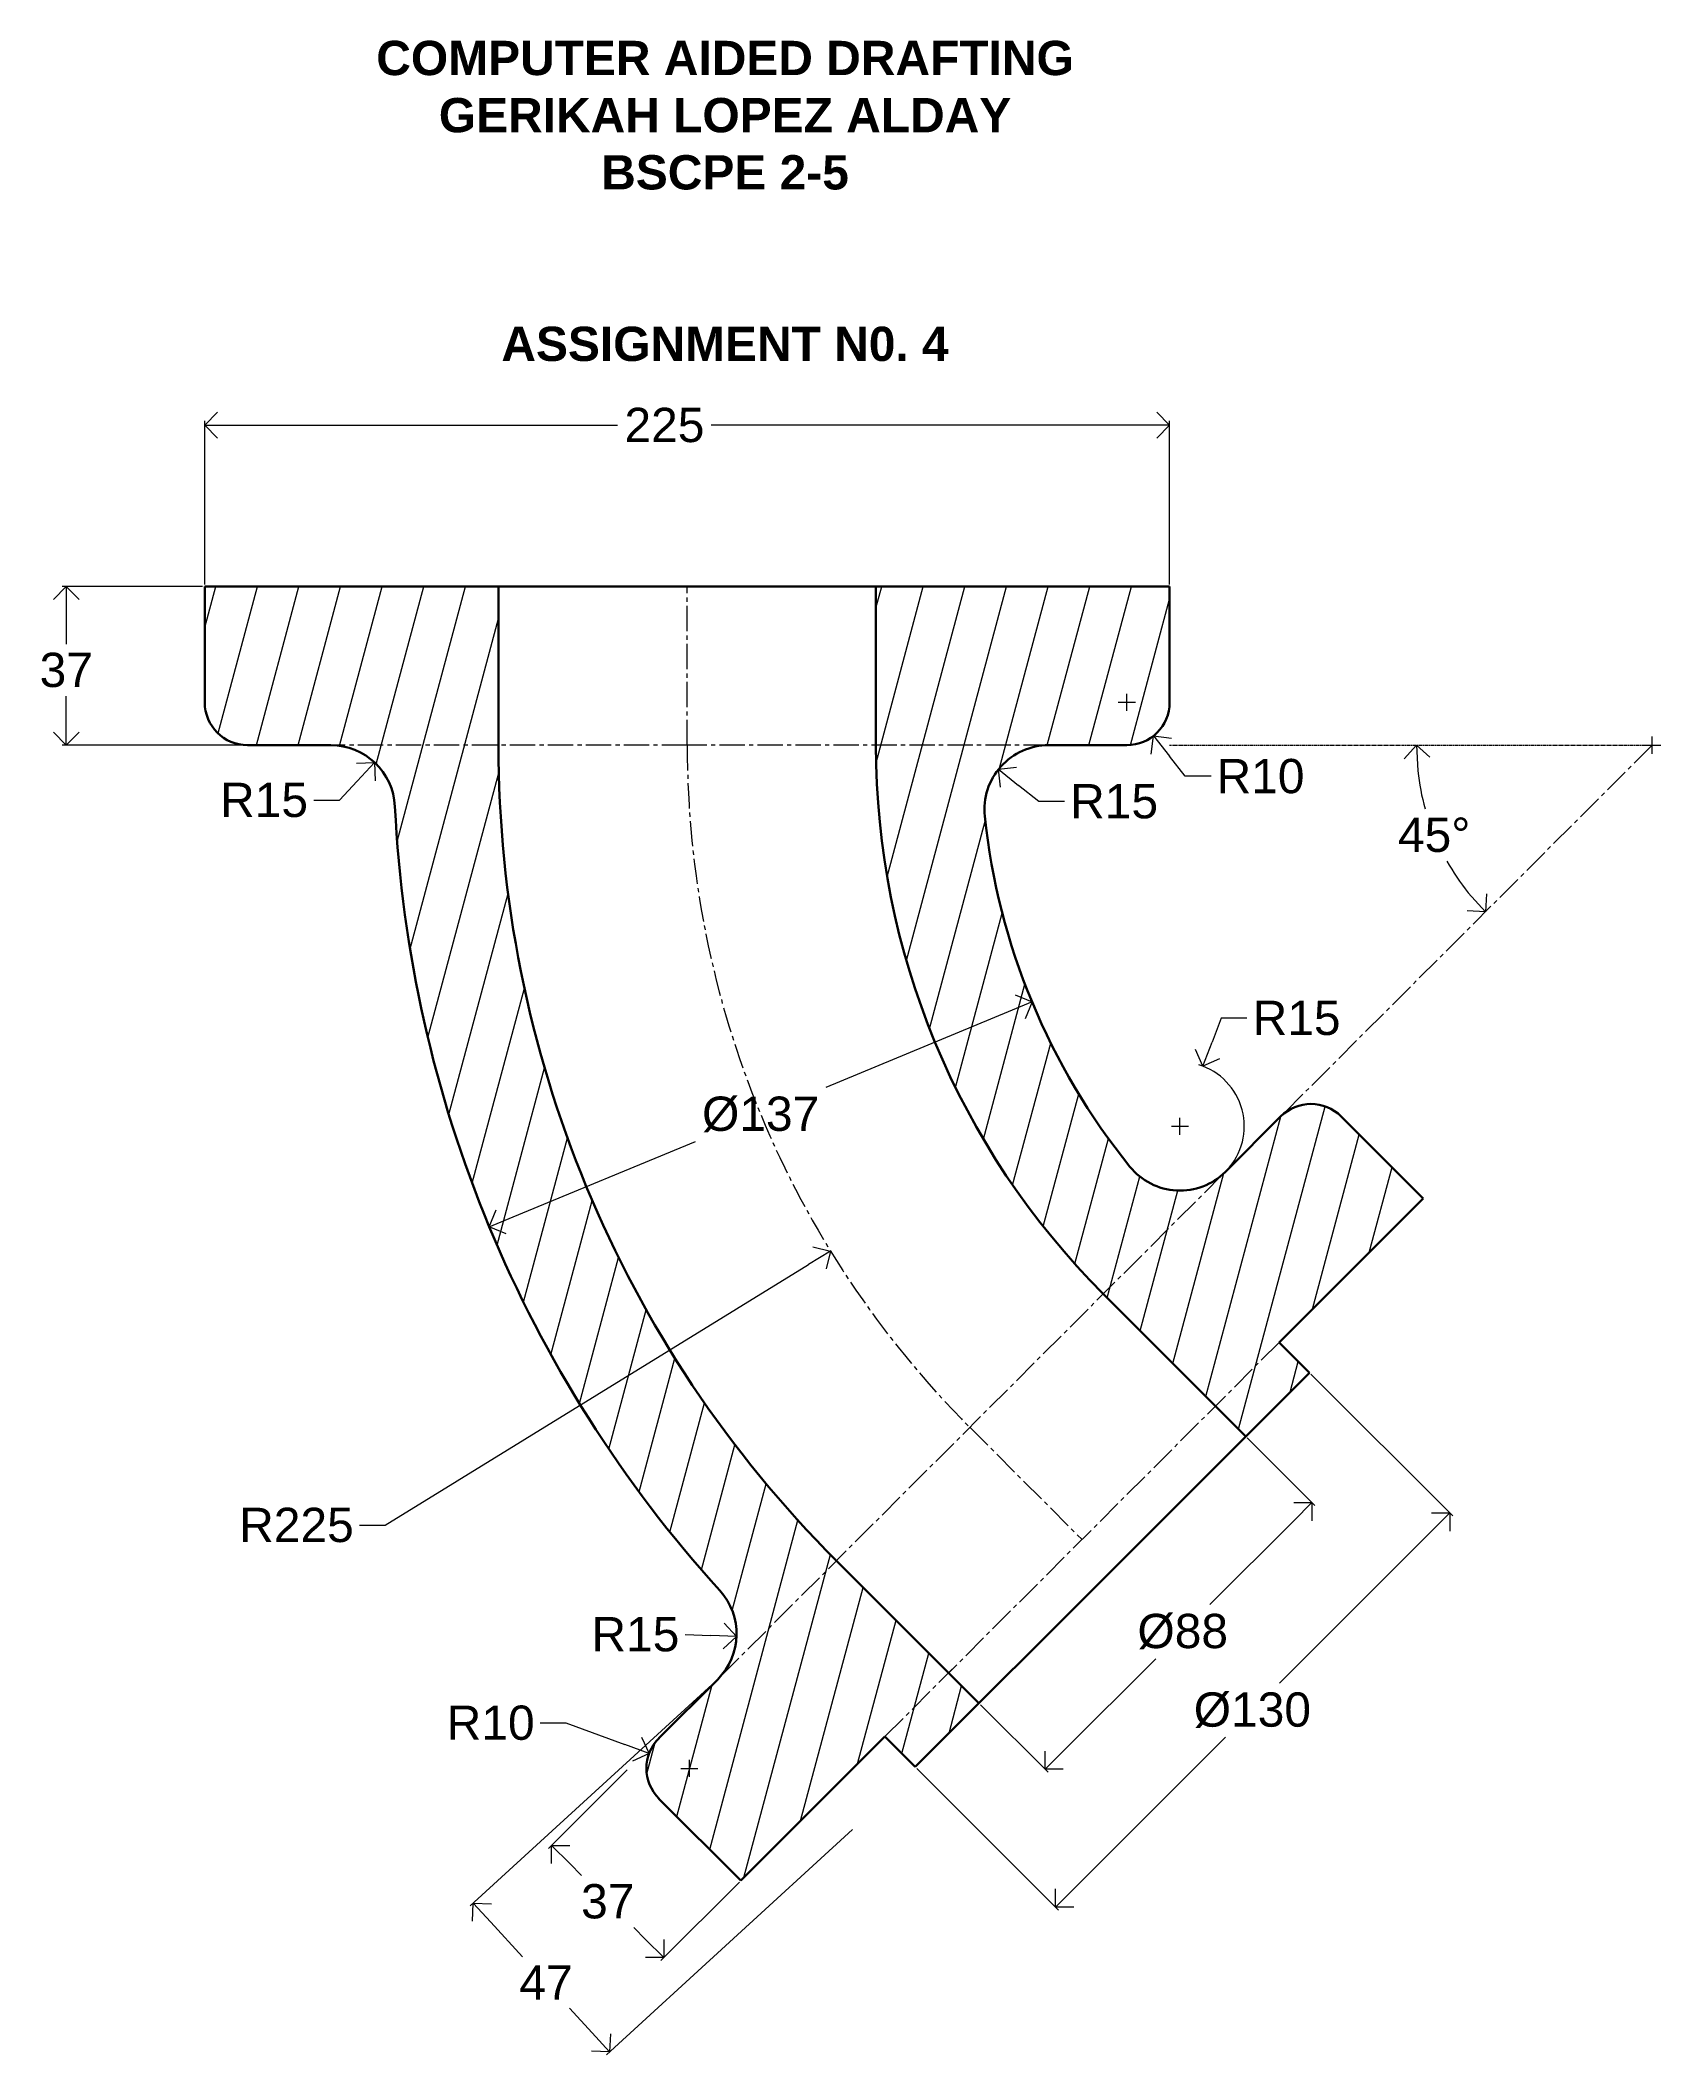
# Model space of a CAD drawing. Header units: inches. Extents: x 389 to 767, y 1805 to 2274.
import ezdxf

# ---------------------------------------------------------------- set-up
doc = ezdxf.new("R2010")
doc.units = ezdxf.units.IN
doc.header["$LTSCALE"] = 0.03937
doc.header["$MEASUREMENT"] = 0
doc.linetypes.add('CENTER2', pattern=[1.125, 0.75, -0.125, 0.125, -0.125])
for name, color, linetype, lineweight in [('dimension line', 100, 'Continuous', 13), ('guide lines', 170, 'CENTER2', 13), ('hatch', 7, 'Continuous', 13), ('object line', 7, 'Continuous', 30)]:
    doc.layers.add(name, color=color, linetype=linetype, lineweight=lineweight)
doc.layers.add('title', color=7, linetype='Continuous')
doc.styles.get("Standard").update_dxf_attribs({"font": 'arial.ttf'})
doc.dimstyles.new('ISO-25', dxfattribs={"dimscale": 20, "dimtxt": 0.4, "dimasz": 0.3, "dimexe": 0.049213, "dimexo": 0.024606, "dimgap": 0.1, "dimtad": 0, "dimtih": 1, "dimtoh": 1, "dimdec": 1, "dimdsep": 46, "dimtxsty": 'Standard', "dimblk": 'OPEN90', "dimcen": 0.1, "dimadec": 0, "dimazin": 0, "dimtfac": 1, "dimtdec": 1, "dimtofl": 0, "dimtmove": 0, "dimatfit": 3, "dimldrblk": 'OPEN90', "dimfxl": 0.03937, "dimlwd": 13, "dimlwe": 13, "dimarcsym": 0})

# ---------------------------------------------------------------- blocks, each defined once
blk = doc.blocks.new('_Open90')
at = {"color": 0, "linetype": 'ByBlock', "lineweight": -2}
for p, q in [((0, 0), (-1, 0)), ((-0.5, 0.5), (0, 0)), ((0, 0), (-0.5, -0.5))]:
    blk.add_line(p, q, dxfattribs=at)
blk = doc.blocks.new('*D16')
at = {"layer": 'Defpoints', "color": 0, "transparency": 16777216}
for p in [(652.14, 2184.63), (427.14, 2146.99), (652.14, 2146.99)]:
    blk.add_point(p, dxfattribs=at)
at = {"layer": 'dimension line', "color": 0, "linetype": 'Continuous', "lineweight": 13, "transparency": 16777216}
for p, q in [((427.14, 2147.48), (427.14, 2185.61)), ((652.14, 2147.48), (652.14, 2185.61)), ((433.14, 2184.63), (523.39, 2184.63)), ((646.14, 2184.63), (545.26, 2184.63))]:
    blk.add_line(p, q, dxfattribs=at)
at = {"layer": 'dimension line', "color": 0, "lineweight": 13, "transparency": 16777216, "xscale": 6, "yscale": 6, "zscale": 6, "rotation": 180}
blk.add_blockref('_Open90', (427.14, 2184.63), dxfattribs=at)
at = {"layer": 'dimension line', "color": 0, "lineweight": 13, "transparency": 16777216, "xscale": 6, "yscale": 6, "zscale": 6}
blk.add_blockref('_Open90', (652.14, 2184.63), dxfattribs=at)
at = {"layer": 'dimension line', "color": 0, "transparency": 16777216, "insert": (534.33, 2184.63), "char_height": 8, "attachment_point": 5}
blk.add_mtext('225', dxfattribs=at)
blk = doc.blocks.new('*D19')
at = {"layer": 'Defpoints', "color": 0, "transparency": 16777216}
for p in [(427.14, 2146.99), (394.85, 2109.99), (456.51, 2109.99)]:
    blk.add_point(p, dxfattribs=at)
at = {"layer": 'dimension line', "color": 0, "linetype": 'Continuous', "lineweight": 13, "transparency": 16777216}
for p, q in [((426.65, 2146.99), (393.87, 2146.99)), ((394.85, 2140.99), (394.85, 2133.58)), ((394.85, 2115.99), (394.85, 2121.41)), ((456.02, 2109.99), (393.87, 2109.99))]:
    blk.add_line(p, q, dxfattribs=at)
at = {"layer": 'dimension line', "color": 0, "lineweight": 13, "transparency": 16777216, "xscale": 6, "yscale": 6, "zscale": 6}
for p, rotation in [((394.85, 2146.99), 90), ((394.85, 2109.99), 270)]:
    blk.add_blockref('_Open90', p, dxfattribs=dict(at, rotation=rotation))
at = {"layer": 'dimension line', "color": 0, "transparency": 16777216, "insert": (394.85, 2127.5), "char_height": 8, "attachment_point": 5}
blk.add_mtext('37', dxfattribs=at)
blk = doc.blocks.new('*D20')
at = {"layer": 'Defpoints', "color": 0, "transparency": 16777216}
for p in [(620.06, 2050.1), (620.06, 2050.1), (493.48, 1997.67)]:
    blk.add_point(p, dxfattribs=at)
at = {"layer": 'dimension line', "color": 0, "linetype": 'Continuous', "lineweight": 13, "transparency": 16777216}
for p, q in [((619.87, 2050.55), (619.68, 2051.01)), ((614.51, 2047.8), (571.96, 2030.18)), ((499.03, 1999.97), (541.58, 2017.59)), ((493.67, 1997.22), (493.86, 1996.76))]:
    blk.add_line(p, q, dxfattribs=at)
at = {"layer": 'dimension line', "color": 0, "lineweight": 13, "transparency": 16777216, "xscale": 6, "yscale": 6, "zscale": 6}
for p, rotation in [((620.06, 2050.1), 22.50000000000006), ((493.48, 1997.67), 202.5000000000001)]:
    blk.add_blockref('_Open90', p, dxfattribs=dict(at, rotation=rotation))
at = {"layer": 'dimension line', "color": 0, "transparency": 16777216, "insert": (556.77, 2023.88), "char_height": 8, "attachment_point": 5}
blk.add_mtext('%%C137', dxfattribs=at)
blk = doc.blocks.new('*D21')
at = {"layer": 'Defpoints', "color": 0, "transparency": 16777216}
for p in [(669.89, 1948.77), (685.31, 1933.35), (607.66, 1886.54)]:
    blk.add_point(p, dxfattribs=at)
at = {"layer": 'dimension line', "color": 0, "linetype": 'Continuous', "lineweight": 13, "transparency": 16777216}
for p, q in [((670.24, 1948.42), (686.01, 1932.65)), ((681.07, 1929.1), (661.5, 1909.54)), ((627.33, 1875.36), (648.88, 1896.92)), ((608.01, 1886.19), (623.78, 1870.43))]:
    blk.add_line(p, q, dxfattribs=at)
at = {"layer": 'dimension line', "color": 0, "lineweight": 13, "transparency": 16777216, "xscale": 6, "yscale": 6, "zscale": 6}
for p, rotation in [((685.31, 1933.35), 44.9999999999999), ((623.08, 1871.12), 224.9999999999999)]:
    blk.add_blockref('_Open90', p, dxfattribs=dict(at, rotation=rotation))
at = {"layer": 'dimension line', "color": 0, "transparency": 16777216, "insert": (655.19, 1903.23), "char_height": 8, "attachment_point": 5}
blk.add_mtext('%%C88', dxfattribs=at)
blk = doc.blocks.new('*D22')
at = {"layer": 'Defpoints', "color": 0, "transparency": 16777216}
for p in [(684.74, 1963.62), (717.44, 1930.91), (592.82, 1871.69)]:
    blk.add_point(p, dxfattribs=at)
at = {"layer": 'dimension line', "color": 0, "linetype": 'Continuous', "lineweight": 13, "transparency": 16777216}
for p, q in [((685.09, 1963.27), (718.14, 1930.22)), ((713.2, 1926.67), (677.74, 1891.21)), ((629.76, 1843.23), (665.13, 1878.6)), ((593.16, 1871.34), (626.21, 1838.29))]:
    blk.add_line(p, q, dxfattribs=at)
at = {"layer": 'dimension line', "color": 0, "lineweight": 13, "transparency": 16777216, "xscale": 6, "yscale": 6, "zscale": 6}
for p, rotation in [((717.44, 1930.91), 44.99999999999975), ((625.52, 1838.99), 224.9999999999998)]:
    blk.add_blockref('_Open90', p, dxfattribs=dict(at, rotation=rotation))
at = {"layer": 'dimension line', "color": 0, "transparency": 16777216, "insert": (671.43, 1884.91), "char_height": 8, "attachment_point": 5}
blk.add_mtext('%%C130', dxfattribs=at)
blk = doc.blocks.new('*D24')
at = {"layer": 'Defpoints', "color": 0, "transparency": 16777216}
for p in [(525.99, 1871.34), (508.03, 1853.38), (552.16, 1845.18)]:
    blk.add_point(p, dxfattribs=at)
at = {"layer": 'dimension line', "color": 0, "linetype": 'Continuous', "lineweight": 13, "transparency": 16777216}
for p, q in [((525.65, 1870.99), (507.33, 1852.68)), ((512.27, 1849.13), (515.03, 1846.38)), ((551.81, 1844.83), (533.5, 1826.52)), ((529.95, 1831.46), (527.2, 1834.21))]:
    blk.add_line(p, q, dxfattribs=at)
at = {"layer": 'dimension line', "color": 0, "lineweight": 13, "transparency": 16777216, "xscale": 6, "yscale": 6, "zscale": 6}
for p, rotation in [((508.03, 1853.38), 135.0000000000002), ((534.19, 1827.21), 315.0000000000002)]:
    blk.add_blockref('_Open90', p, dxfattribs=dict(at, rotation=rotation))
at = {"layer": 'dimension line', "color": 0, "transparency": 16777216, "insert": (521.11, 1840.29), "char_height": 8, "attachment_point": 5}
blk.add_mtext('37', dxfattribs=at)
blk = doc.blocks.new('*D25')
at = {"layer": 'Defpoints', "color": 0, "transparency": 16777216}
for p in [(764.64, 2109.99), (573.05, 1992.01)]:
    blk.add_point(p, dxfattribs=at)
at = {"layer": 'dimension line', "color": 0, "lineweight": 13, "transparency": 16777216}
for p, q in [((762.64, 2109.99), (766.64, 2109.99)), ((764.64, 2107.99), (764.64, 2111.99))]:
    blk.add_line(p, q, dxfattribs=at)
at = {"layer": 'dimension line', "color": 0, "linetype": 'Continuous', "lineweight": 13, "transparency": 16777216}
for p, q in [((469.23, 1928.07), (567.94, 1988.86)), ((463.23, 1928.07), (469.23, 1928.07))]:
    blk.add_line(p, q, dxfattribs=at)
at = {"layer": 'dimension line', "color": 0, "lineweight": 13, "transparency": 16777216, "xscale": 6, "yscale": 6, "zscale": 6, "rotation": 31.62437341955038}
blk.add_blockref('_Open90', (573.05, 1992.01), dxfattribs=at)
at = {"layer": 'dimension line', "color": 0, "transparency": 16777216, "insert": (448.53, 1928.07), "char_height": 8, "attachment_point": 5}
blk.add_mtext('R225', dxfattribs=at)
blk = doc.blocks.new('*D26')
at = {"layer": 'Defpoints', "color": 0, "transparency": 16777216}
for p in [(536.15, 1902.71), (551.14, 1902.08)]:
    blk.add_point(p, dxfattribs=at)
at = {"layer": 'dimension line', "color": 0, "linetype": 'Continuous', "lineweight": 13, "transparency": 16777216}
blk.add_line((539.15, 1902.58), (545.14, 1902.33), dxfattribs=at)
at = {"layer": 'dimension line', "color": 0, "lineweight": 13, "transparency": 16777216, "xscale": 6, "yscale": 6, "zscale": 6, "rotation": 357.5780526623965}
blk.add_blockref('_Open90', (551.14, 1902.08), dxfattribs=at)
at = {"layer": 'dimension line', "color": 0, "transparency": 16777216, "insert": (527.56, 1902.58), "char_height": 8, "attachment_point": 5}
blk.add_mtext('R15', dxfattribs=at)
blk = doc.blocks.new('*D27')
at = {"layer": 'Defpoints', "color": 0, "transparency": 16777216}
for p in [(530.75, 1874.8), (540.14, 1871.34)]:
    blk.add_point(p, dxfattribs=at)
at = {"layer": 'dimension line', "color": 0, "linetype": 'Continuous', "lineweight": 13, "transparency": 16777216}
for p, q in [((505.36, 1881.94), (511.36, 1881.94)), ((511.36, 1881.94), (525.12, 1876.87))]:
    blk.add_line(p, q, dxfattribs=at)
at = {"layer": 'dimension line', "color": 0, "lineweight": 13, "transparency": 16777216}
for p, q in [((538.14, 1871.34), (542.14, 1871.34)), ((540.14, 1869.34), (540.14, 1873.34))]:
    blk.add_line(p, q, dxfattribs=at)
at = {"layer": 'dimension line', "color": 0, "lineweight": 13, "transparency": 16777216, "xscale": 6, "yscale": 6, "zscale": 6, "rotation": 339.7672275967095}
blk.add_blockref('_Open90', (530.75, 1874.8), dxfattribs=at)
at = {"layer": 'dimension line', "color": 0, "transparency": 16777216, "insert": (493.82, 1881.94), "char_height": 8, "attachment_point": 5}
blk.add_mtext('R10', dxfattribs=at)
blk = doc.blocks.new('*D28')
at = {"layer": 'Defpoints', "color": 0, "transparency": 16777216}
for p in [(466.74, 2105.95), (456.51, 2094.99)]:
    blk.add_point(p, dxfattribs=at)
at = {"layer": 'dimension line', "color": 0, "linetype": 'Continuous', "lineweight": 13, "transparency": 16777216}
for p, q in [((458.55, 2097.18), (462.65, 2101.57)), ((452.55, 2097.18), (458.55, 2097.18))]:
    blk.add_line(p, q, dxfattribs=at)
at = {"layer": 'dimension line', "color": 0, "lineweight": 13, "transparency": 16777216, "xscale": 6, "yscale": 6, "zscale": 6, "rotation": 46.96669057251131}
blk.add_blockref('_Open90', (466.74, 2105.95), dxfattribs=at)
at = {"layer": 'dimension line', "color": 0, "transparency": 16777216, "insert": (440.97, 2097.18), "char_height": 8, "attachment_point": 5}
blk.add_mtext('R15', dxfattribs=at)
blk = doc.blocks.new('*D29')
at = {"layer": 'Defpoints', "color": 0, "transparency": 16777216}
for p in [(642.14, 2119.99), (648.35, 2112.14)]:
    blk.add_point(p, dxfattribs=at)
at = {"layer": 'dimension line', "color": 0, "lineweight": 13, "transparency": 16777216}
for p, q in [((640.14, 2119.99), (644.14, 2119.99)), ((642.14, 2117.99), (642.14, 2121.99))]:
    blk.add_line(p, q, dxfattribs=at)
at = {"layer": 'dimension line', "color": 0, "linetype": 'Continuous', "lineweight": 13, "transparency": 16777216}
for p, q in [((655.79, 2102.73), (652.07, 2107.44)), ((661.79, 2102.73), (655.79, 2102.73))]:
    blk.add_line(p, q, dxfattribs=at)
at = {"layer": 'dimension line', "color": 0, "lineweight": 13, "transparency": 16777216, "xscale": 6, "yscale": 6, "zscale": 6, "rotation": 128.3399491421259}
blk.add_blockref('_Open90', (648.35, 2112.14), dxfattribs=at)
at = {"layer": 'dimension line', "color": 0, "transparency": 16777216, "insert": (673.33, 2102.73), "char_height": 8, "attachment_point": 5}
blk.add_mtext('R10', dxfattribs=at)
blk = doc.blocks.new('*D30')
at = {"layer": 'Defpoints', "color": 0, "transparency": 16777216}
for p in [(612.24, 2104.38), (623.94, 2094.99)]:
    blk.add_point(p, dxfattribs=at)
at = {"layer": 'dimension line', "color": 0, "linetype": 'Continuous', "lineweight": 13, "transparency": 16777216}
for p, q in [((621.6, 2096.87), (616.92, 2100.62)), ((627.6, 2096.87), (621.6, 2096.87))]:
    blk.add_line(p, q, dxfattribs=at)
at = {"layer": 'dimension line', "color": 0, "lineweight": 13, "transparency": 16777216, "xscale": 6, "yscale": 6, "zscale": 6, "rotation": 141.2512232008475}
blk.add_blockref('_Open90', (612.24, 2104.38), dxfattribs=at)
at = {"layer": 'dimension line', "color": 0, "transparency": 16777216, "insert": (639.19, 2096.87), "char_height": 8, "attachment_point": 5}
blk.add_mtext('R15', dxfattribs=at)
blk = doc.blocks.new('*D31')
at = {"layer": 'Defpoints', "color": 0, "transparency": 16777216}
for p in [(659.88, 2035.12), (654.54, 2021.1)]:
    blk.add_point(p, dxfattribs=at)
at = {"layer": 'dimension line', "color": 0, "linetype": 'Continuous', "lineweight": 13, "transparency": 16777216}
for p, q in [((664.15, 2046.34), (662.02, 2040.73)), ((670.15, 2046.34), (664.15, 2046.34))]:
    blk.add_line(p, q, dxfattribs=at)
at = {"layer": 'dimension line', "color": 0, "lineweight": 13, "transparency": 16777216}
for p, q in [((652.54, 2021.1), (656.54, 2021.1)), ((654.54, 2019.1), (654.54, 2023.1))]:
    blk.add_line(p, q, dxfattribs=at)
at = {"layer": 'dimension line', "color": 0, "linetype": 'Continuous', "lineweight": 13, "transparency": 16777216}
blk.add_arc((654.54, 2021.1), 15, 316.8798, 72.9136, dxfattribs=at)
at = {"layer": 'dimension line', "color": 0, "lineweight": 13, "transparency": 16777216, "xscale": 6, "yscale": 6, "zscale": 6, "rotation": 249.1540071079783}
blk.add_blockref('_Open90', (659.88, 2035.12), dxfattribs=at)
at = {"layer": 'dimension line', "color": 0, "transparency": 16777216, "insert": (681.74, 2046.34), "char_height": 8, "attachment_point": 5}
blk.add_mtext('R15', dxfattribs=at)
blk = doc.blocks.new('*D32')
at = {"layer": 'Defpoints', "color": 0, "transparency": 16777216}
for p in [(546.76, 1892.1), (578.53, 1857.41), (521.53, 1805.22)]:
    blk.add_point(p, dxfattribs=at)
at = {"layer": 'dimension line', "color": 0, "linetype": 'Continuous', "lineweight": 13, "transparency": 16777216}
for p, q in [((546.4, 1891.77), (489.04, 1839.25)), ((578.17, 1857.07), (520.81, 1804.55)), ((493.82, 1835.49), (501.22, 1827.4)), ((517.48, 1809.64), (512.21, 1815.4))]:
    blk.add_line(p, q, dxfattribs=at)
at = {"layer": 'dimension line', "color": 0, "lineweight": 13, "transparency": 16777216, "xscale": 6, "yscale": 6, "zscale": 6}
for p, rotation in [((489.76, 1839.91), 132.4804120991274), ((521.53, 1805.22), 312.4804120991274)]:
    blk.add_blockref('_Open90', p, dxfattribs=dict(at, rotation=rotation))
at = {"layer": 'dimension line', "color": 0, "transparency": 16777216, "insert": (506.71, 1821.4), "char_height": 8, "attachment_point": 5}
blk.add_mtext('47', dxfattribs=at)
blk = doc.blocks.new('*D33')
at = {"layer": 'Defpoints', "color": 0, "transparency": 16777216}
for p in [(652.14, 2109.99), (764.64, 2109.99), (764.64, 2109.99), (717.03, 2082.5), (546.76, 1892.1)]:
    blk.add_point(p, dxfattribs=at)
at = {"layer": 'dimension line', "color": 0, "linetype": 'Continuous', "lineweight": 13, "transparency": 16777216}
for start, end in [(186.2567, 195.7041), (209.4355, 218.7433)]:
    blk.add_arc((764.64, 2109.99), 54.97, start, end, dxfattribs=at)
at = {"layer": 'dimension line', "color": 0, "lineweight": 13, "transparency": 16777216, "xscale": 6, "yscale": 6, "zscale": 6}
for p, rotation in [((709.67, 2109.99), 93.12834624922702), ((725.77, 2071.12), 311.871653750773)]:
    blk.add_blockref('_Open90', p, dxfattribs=dict(at, rotation=rotation))
at = {"layer": 'dimension line', "color": 0, "transparency": 16777216, "insert": (713.82, 2089.04), "char_height": 8, "attachment_point": 5}
blk.add_mtext('45°', dxfattribs=at)

msp = doc.modelspace()

# ---------------------------------------------------------------- hatches: boundary and pattern name
at = {"layer": 'hatch'}
h = msp.add_hatch(dxfattribs=at)
h.set_pattern_fill('ANSI31', color=256, scale=75, angle=30)
h.paths.add_polyline_path([(495.64, 2146.99), (427.14, 2146.99), (427.14, 2119.99, 0.414214), (437.14, 2109.99), (456.51, 2109.99, -0.400037), (471.49, 2095.72, 0.173746), (547.26, 1912.79, -0.400037), (546.76, 1892.1), (533.06, 1878.41, 0.414214), (533.06, 1864.27), (552.16, 1845.18), (585.74, 1878.76), (592.82, 1871.69), (607.66, 1886.54), (574.43, 1919.78, -0.198912), (495.64, 2109.99)])
h.paths.add_polyline_path([(652.14, 2146.99), (583.64, 2146.99), (583.64, 2109.99, 0.198912), (636.66, 1982), (669.89, 1948.77), (684.74, 1963.62), (677.67, 1970.69), (711.26, 2004.28), (692.16, 2023.37, 0.414214), (678.02, 2023.37), (665.15, 2010.5, -0.445674), (642.87, 2011.68, -0.144234), (609.02, 2093.4, -0.445674), (623.94, 2109.99), (642.14, 2109.99, 0.414214), (652.14, 2119.99)])

# ---------------------------------------------------------------- linework, layer by layer
at = {"layer": 'guide lines', "ltscale": 200}
for p, q in [((539.64, 2109.99), (539.64, 2146.99)), ((539.64, 2109.99), (456.51, 2109.99)), ((623.94, 2109.99), (539.64, 2109.99)), ((764.64, 2109.99), (546.76, 1892.1)), ((677.67, 1970.69), (585.74, 1878.76)), ((677.67, 1970.69), (600.59, 1893.61)), ((605.54, 1950.89), (631.71, 1924.73))]:
    msp.add_line(p, q, dxfattribs=at)
at = {"layer": 'guide lines', "color": 61, "true_color": 0xe5e878}
msp.add_line((652.14, 2109.99), (764.64, 2109.99), dxfattribs=at)
at = {"layer": 'guide lines', "ltscale": 200}
msp.add_arc((764.64, 2109.99), 225, 180, 225, dxfattribs=at)
at = {"layer": 'object line'}
for p, q in [((652.14, 2146.99), (427.14, 2146.99)), ((427.14, 2146.99), (427.14, 2119.99)), ((495.64, 2109.99), (495.64, 2146.99)), ((583.64, 2109.99), (583.64, 2146.99)), ((652.14, 2146.99), (652.14, 2119.99)), ((437.14, 2109.99), (456.51, 2109.99)), ((642.14, 2109.99), (623.94, 2109.99)), ((678.02, 2023.37), (665.15, 2010.5)), ((711.26, 2004.28), (692.16, 2023.37)), ((711.26, 2004.28), (677.67, 1970.69)), ((636.66, 1982), (669.89, 1948.77)), ((677.67, 1970.69), (684.74, 1963.62)), ((684.74, 1963.62), (638.78, 1917.65)), ((574.43, 1919.78), (607.66, 1886.54)), ((638.78, 1917.65), (592.82, 1871.69)), ((533.06, 1878.41), (546.76, 1892.1)), ((585.74, 1878.76), (552.16, 1845.18)), ((585.74, 1878.76), (592.82, 1871.69)), ((552.16, 1845.18), (533.06, 1864.27))]:
    msp.add_line(p, q, dxfattribs=at)
for centre, radius, start, end in [((437.14, 2119.99), 10, 180, 270), ((642.14, 2119.99), 10, 270, 0), ((456.51, 2094.99), 15, 2.787, 90), ((764.64, 2109.99), 269, 180, 225), ((764.64, 2109.99), 181, 180, 225), ((623.94, 2094.99), 15, 90, 186.0852), ((764.64, 2109.99), 293.5, 182.787, 222.213), ((764.64, 2109.99), 156.5, 186.0852, 218.9148), ((685.09, 2016.3), 10, 45, 135), ((654.54, 2021.1), 15, 218.9148, 315), ((536.15, 1902.71), 15, 315, 42.213), ((540.14, 1871.34), 10, 135, 225)]:
    msp.add_arc(centre, radius, start, end, dxfattribs=at)

# ---------------------------------------------------------------- texts
at = {"layer": 'title', "insert": (442.01, 2274.28), "char_height": 8, "attachment_point": 1}
msp.add_mtext_dynamic_manual_height_columns('\\pxqc;{\\fArial|b1|i0|c0|p34;COMPUTER AIDED DRAFTING\\PGERIKAH LOPEZ ALDAY\\PBSCPE 2-5\\P\\P\\PASSIGNMENT N0. 4}', width=212.9111, gutter_width=0, heights=[79.44], dxfattribs=at)

# ---------------------------------------------------------------- dimensions: what is measured, and where the dimension line sits
at = {"layer": 'dimension line'}
for base, p1, p2, angle, picture, middle, dimtype in [((652.14, 2184.63), (427.14, 2146.99), (652.14, 2146.99), 0, '*D16', (534.33, 2184.63), 161), ((394.85, 2109.99), (427.14, 2146.99), (456.51, 2109.99), 90, '*D19', (394.85, 2127.5), 160), ((521.53, 1805.22), (546.76, 1892.1), (578.53, 1857.41), 312.4804, '*D32', (506.71, 1821.4), 161), ((508.03, 1853.38), (552.16, 1845.18), (525.99, 1871.34), 135, '*D24', (521.11, 1840.29), 161)]:
    dim = msp.add_linear_dim(base=base, p1=p1, p2=p2, angle=angle, dimstyle='ISO-25', dxfattribs=at)
    dim.commit()
    dim.dimension.update_dxf_attribs({"geometry": picture, "text_midpoint": middle, "dimtype": dimtype})
for center, mpoint, picture, middle in [((642.14, 2119.99), (648.35, 2112.14), '*D29', (673.33, 2102.73)), ((654.54, 2021.1), (659.88, 2035.12), '*D31', (681.74, 2046.34))]:
    dim = msp.add_radius_dim(center=center, mpoint=mpoint, dimstyle='ISO-25', dxfattribs=at)
    dim.commit()
    dim.dimension.update_dxf_attribs({"geometry": picture, "text_midpoint": middle})
for center, mpoint, picture, middle in [((764.64, 2109.99), (573.05, 1992.01), '*D25', (448.53, 1928.07)), ((456.51, 2094.99), (466.74, 2105.95), '*D28', (440.97, 2097.18)), ((623.94, 2094.99), (612.24, 2104.38), '*D30', (639.19, 2096.87)), ((536.15, 1902.71), (551.14, 1902.08), '*D26', (539.15, 1902.58)), ((540.14, 1871.34), (530.75, 1874.8), '*D27', (493.82, 1881.94))]:
    dim = msp.add_radius_dim(center=center, mpoint=mpoint, dimstyle='ISO-25', dxfattribs=at)
    dim.commit()
    dim.dimension.update_dxf_attribs({"geometry": picture, "text_midpoint": middle, "dimtype": 164})
dim = msp.add_angular_dim_2l(base=(717.03, 2082.5), line1=((764.64, 2109.99), (546.76, 1892.1)), line2=((652.14, 2109.99), (764.64, 2109.99)), dimstyle='ISO-25', dxfattribs=at)
dim.commit()
dim.dimension.update_dxf_attribs({"geometry": '*D33', "text_midpoint": (713.82, 2089.04), "dimtype": 162})
for base, p1, p2, angle, picture, middle in [((620.06, 2050.1), (493.48, 1997.67), (620.06, 2050.1), 22.5, '*D20', (556.77, 2023.88)), ((717.44, 1930.91), (592.82, 1871.69), (684.74, 1963.62), 45, '*D22', (671.43, 1884.91)), ((685.31, 1933.35), (607.66, 1886.54), (669.89, 1948.77), 45, '*D21', (655.19, 1903.23))]:
    dim = msp.add_linear_dim(base=base, p1=p1, p2=p2, angle=angle, text='%%C<>', dimstyle='ISO-25', dxfattribs=at)
    dim.commit()
    dim.dimension.update_dxf_attribs({"geometry": picture, "text_midpoint": middle, "dimtype": 161})

doc.saveas('drawing.dxf')
